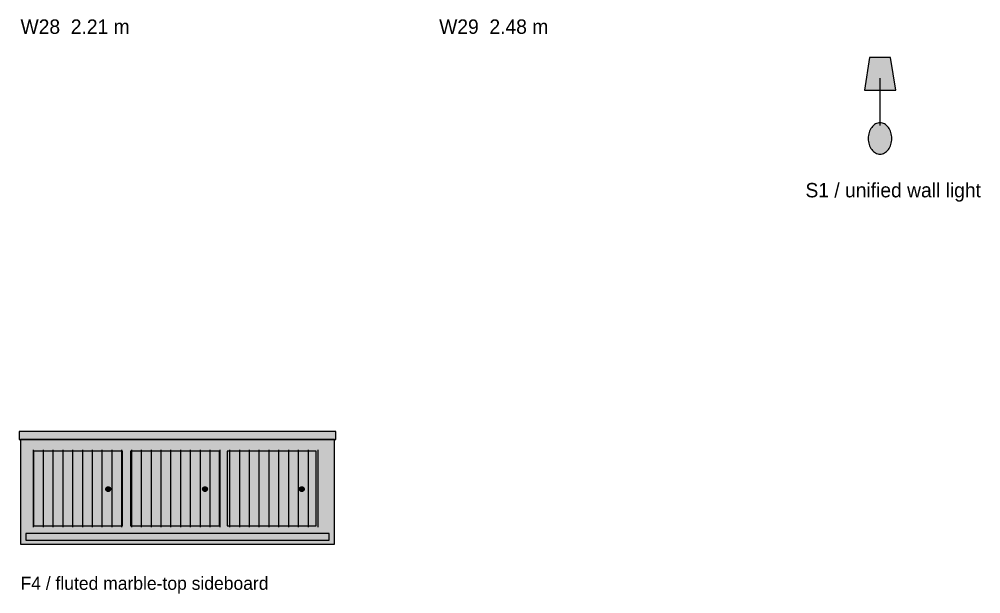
# Model space of a CAD drawing. Header units: metres. Extents: x 0 to 18.5, y -15.3 to 1.8.
# Drawn here: x 9.59 to 16.94, y -15.28 to -10.89 of the extents above; entities that cross this region are included whole.
import ezdxf

# ---------------------------------------------------------------- set-up
doc = ezdxf.new("R2010")
doc.units = ezdxf.units.M

# ---------------------------------------------------------------- blocks, each defined once
blk = doc.blocks.new('NC_N1_SCONCE_ELEV')
at = {"true_color": 0xf6f5ef}
h = blk.add_hatch(color=256, dxfattribs=at)
h.dxf.hatch_style = 1
h.paths.add_polyline_path([(0.05, 0.57), (0.29, 0.57), (0.25, 0.82), (0.09, 0.82)])
h = blk.add_hatch(color=256, dxfattribs=at)
h.dxf.hatch_style = 1
h.paths.add_polyline_path([(0.26, 0.2), (0.2596, 0.2118), (0.2583, 0.2234), (0.2561, 0.2348), (0.2531, 0.2459), (0.2494, 0.2566), (0.2448, 0.2667), (0.2396, 0.2761), (0.2336, 0.2849), (0.2271, 0.2928), (0.22, 0.2998), (0.2124, 0.3058), (0.2044, 0.3109), (0.1961, 0.3148), (0.1876, 0.3177), (0.1788, 0.3194), (0.17, 0.32), (0.1612, 0.3194), (0.1524, 0.3177), (0.1439, 0.3148), (0.1356, 0.3109), (0.1276, 0.3058), (0.12, 0.2998), (0.1129, 0.2928), (0.1064, 0.2849), (0.1004, 0.2761), (0.0952, 0.2667), (0.0906, 0.2566), (0.0869, 0.2459), (0.0839, 0.2348), (0.0817, 0.2234), (0.0804, 0.2118), (0.08, 0.2), (0.0804, 0.1882), (0.0817, 0.1766), (0.0839, 0.1652), (0.0869, 0.1541), (0.0906, 0.1434), (0.0952, 0.1333), (0.1004, 0.1239), (0.1064, 0.1151), (0.1129, 0.1072), (0.12, 0.1002), (0.1276, 0.0942), (0.1356, 0.0891), (0.1439, 0.0852), (0.1524, 0.0823), (0.1612, 0.0806), (0.17, 0.08), (0.1788, 0.0806), (0.1876, 0.0823), (0.1961, 0.0852), (0.2044, 0.0891), (0.2124, 0.0942), (0.22, 0.1002), (0.2271, 0.1072), (0.2336, 0.1151), (0.2396, 0.1239), (0.2448, 0.1333), (0.2494, 0.1434), (0.2531, 0.1541), (0.2561, 0.1652), (0.2583, 0.1766), (0.2596, 0.1882)])
at = {"color": 0, "linetype": 'CONTINUOUS', "lineweight": -2, "true_color": 0xa38246}
for points in [[(0.05, 0.57), (0.29, 0.57), (0.25, 0.82), (0.09, 0.82)], [(0.26, 0.2), (0.2596, 0.2118), (0.2583, 0.2234), (0.2561, 0.2348), (0.2531, 0.2459), (0.2494, 0.2566), (0.2448, 0.2667), (0.2396, 0.2761), (0.2336, 0.2849), (0.2271, 0.2928), (0.22, 0.2998), (0.2124, 0.3058), (0.2044, 0.3109), (0.1961, 0.3148), (0.1876, 0.3177), (0.1788, 0.3194), (0.17, 0.32), (0.1612, 0.3194), (0.1524, 0.3177), (0.1439, 0.3148), (0.1356, 0.3109), (0.1276, 0.3058), (0.12, 0.2998), (0.1129, 0.2928), (0.1064, 0.2849), (0.1004, 0.2761), (0.0952, 0.2667), (0.0906, 0.2566), (0.0869, 0.2459), (0.0839, 0.2348), (0.0817, 0.2234), (0.0804, 0.2118), (0.08, 0.2), (0.0804, 0.1882), (0.0817, 0.1766), (0.0839, 0.1652), (0.0869, 0.1541), (0.0906, 0.1434), (0.0952, 0.1333), (0.1004, 0.1239), (0.1064, 0.1151), (0.1129, 0.1072), (0.12, 0.1002), (0.1276, 0.0942), (0.1356, 0.0891), (0.1439, 0.0852), (0.1524, 0.0823), (0.1612, 0.0806), (0.17, 0.08), (0.1788, 0.0806), (0.1876, 0.0823), (0.1961, 0.0852), (0.2044, 0.0891), (0.2124, 0.0942), (0.22, 0.1002), (0.2271, 0.1072), (0.2336, 0.1151), (0.2396, 0.1239), (0.2448, 0.1333), (0.2494, 0.1434), (0.2531, 0.1541), (0.2561, 0.1652), (0.2583, 0.1766), (0.2596, 0.1882)]]:
    blk.add_lwpolyline(points, close=True, dxfattribs=at)
blk.add_lwpolyline([(0.17, 0.3), (0.17, 0.66)], dxfattribs=at)
blk = doc.blocks.new('NC_N1_SIDEBOARD_ELEV')
at = {"true_color": 0xf6f5ef}
h = blk.add_hatch(color=256, dxfattribs=at)
h.dxf.hatch_style = 1
h.paths.add_polyline_path([(2.41, 0.9), (2.41, 0.96), (-0.01, 0.96), (-0.01, 0.9)])
h = blk.add_hatch(color=256, dxfattribs=at)
h.dxf.hatch_style = 1
h.paths.add_polyline_path([(2.4, 0.1), (2.4, 0.9), (0, 0.9), (0, 0.1)])
at = {"true_color": 0xa38246}
h = blk.add_hatch(color=256, dxfattribs=at)
h.dxf.hatch_style = 1
h.paths.add_polyline_path([(0.688, 0.52), (0.6879, 0.5182), (0.6877, 0.5165), (0.6872, 0.5148), (0.6866, 0.5131), (0.6859, 0.5115), (0.685, 0.51), (0.6839, 0.5086), (0.6827, 0.5073), (0.6814, 0.5061), (0.68, 0.505), (0.6785, 0.5041), (0.6769, 0.5034), (0.6752, 0.5028), (0.6735, 0.5023), (0.6718, 0.5021), (0.67, 0.502), (0.6682, 0.5021), (0.6665, 0.5023), (0.6648, 0.5028), (0.6631, 0.5034), (0.6615, 0.5041), (0.66, 0.505), (0.6586, 0.5061), (0.6573, 0.5073), (0.6561, 0.5086), (0.655, 0.51), (0.6541, 0.5115), (0.6534, 0.5131), (0.6528, 0.5148), (0.6523, 0.5165), (0.6521, 0.5182), (0.652, 0.52), (0.6521, 0.5218), (0.6523, 0.5235), (0.6528, 0.5252), (0.6534, 0.5269), (0.6541, 0.5285), (0.655, 0.53), (0.6561, 0.5314), (0.6573, 0.5327), (0.6586, 0.5339), (0.66, 0.535), (0.6615, 0.5359), (0.6631, 0.5366), (0.6648, 0.5372), (0.6665, 0.5377), (0.6682, 0.5379), (0.67, 0.538), (0.6718, 0.5379), (0.6735, 0.5377), (0.6752, 0.5372), (0.6769, 0.5366), (0.6785, 0.5359), (0.68, 0.535), (0.6814, 0.5339), (0.6827, 0.5327), (0.6839, 0.5314), (0.685, 0.53), (0.6859, 0.5285), (0.6866, 0.5269), (0.6872, 0.5252), (0.6877, 0.5235), (0.6879, 0.5218)])
h = blk.add_hatch(color=256, dxfattribs=at)
h.dxf.hatch_style = 1
h.paths.add_polyline_path([(1.428, 0.52), (1.4279, 0.5182), (1.4277, 0.5165), (1.4272, 0.5148), (1.4266, 0.5131), (1.4259, 0.5115), (1.425, 0.51), (1.4239, 0.5086), (1.4227, 0.5073), (1.4214, 0.5061), (1.42, 0.505), (1.4185, 0.5041), (1.4169, 0.5034), (1.4152, 0.5028), (1.4135, 0.5023), (1.4118, 0.5021), (1.41, 0.502), (1.4082, 0.5021), (1.4065, 0.5023), (1.4048, 0.5028), (1.4031, 0.5034), (1.4015, 0.5041), (1.4, 0.505), (1.3986, 0.5061), (1.3973, 0.5073), (1.3961, 0.5086), (1.395, 0.51), (1.3941, 0.5115), (1.3934, 0.5131), (1.3928, 0.5148), (1.3923, 0.5165), (1.3921, 0.5182), (1.392, 0.52), (1.3921, 0.5218), (1.3923, 0.5235), (1.3928, 0.5252), (1.3934, 0.5269), (1.3941, 0.5285), (1.395, 0.53), (1.3961, 0.5314), (1.3973, 0.5327), (1.3986, 0.5339), (1.4, 0.535), (1.4015, 0.5359), (1.4031, 0.5366), (1.4048, 0.5372), (1.4065, 0.5377), (1.4082, 0.5379), (1.41, 0.538), (1.4118, 0.5379), (1.4135, 0.5377), (1.4152, 0.5372), (1.4169, 0.5366), (1.4185, 0.5359), (1.42, 0.535), (1.4214, 0.5339), (1.4227, 0.5327), (1.4239, 0.5314), (1.425, 0.53), (1.4259, 0.5285), (1.4266, 0.5269), (1.4272, 0.5252), (1.4277, 0.5235), (1.4279, 0.5218)])
h = blk.add_hatch(color=256, dxfattribs=at)
h.dxf.hatch_style = 1
h.paths.add_polyline_path([(2.168, 0.52), (2.1679, 0.5182), (2.1677, 0.5165), (2.1672, 0.5148), (2.1666, 0.5131), (2.1659, 0.5115), (2.165, 0.51), (2.1639, 0.5086), (2.1627, 0.5073), (2.1614, 0.5061), (2.16, 0.505), (2.1585, 0.5041), (2.1569, 0.5034), (2.1552, 0.5028), (2.1535, 0.5023), (2.1518, 0.5021), (2.15, 0.502), (2.1482, 0.5021), (2.1465, 0.5023), (2.1448, 0.5028), (2.1431, 0.5034), (2.1415, 0.5041), (2.14, 0.505), (2.1386, 0.5061), (2.1373, 0.5073), (2.1361, 0.5086), (2.135, 0.51), (2.1341, 0.5115), (2.1334, 0.5131), (2.1328, 0.5148), (2.1323, 0.5165), (2.1321, 0.5182), (2.132, 0.52), (2.1321, 0.5218), (2.1323, 0.5235), (2.1328, 0.5252), (2.1334, 0.5269), (2.1341, 0.5285), (2.135, 0.53), (2.1361, 0.5314), (2.1373, 0.5327), (2.1386, 0.5339), (2.14, 0.535), (2.1415, 0.5359), (2.1431, 0.5366), (2.1448, 0.5372), (2.1465, 0.5377), (2.1482, 0.5379), (2.15, 0.538), (2.1518, 0.5379), (2.1535, 0.5377), (2.1552, 0.5372), (2.1569, 0.5366), (2.1585, 0.5359), (2.16, 0.535), (2.1614, 0.5339), (2.1627, 0.5327), (2.1639, 0.5314), (2.165, 0.53), (2.1659, 0.5285), (2.1666, 0.5269), (2.1672, 0.5252), (2.1677, 0.5235), (2.1679, 0.5218)])
at = {"color": 0, "linetype": 'CONTINUOUS', "lineweight": -2, "true_color": 0xa38246}
for points in [[(2.41, 0.9), (2.41, 0.96), (-0.01, 0.96), (-0.01, 0.9)], [(2.4, 0.1), (2.4, 0.9), (0, 0.9), (0, 0.1)], [(0.78, 0.24), (0.78, 0.81), (0.1, 0.81), (0.1, 0.24)], [(1.52, 0.24), (1.52, 0.81), (0.84, 0.81), (0.84, 0.24)], [(2.26, 0.24), (2.26, 0.81), (1.58, 0.81), (1.58, 0.24)], [(2.36, 0.13), (2.36, 0.18), (0.04, 0.18), (0.04, 0.13)]]:
    blk.add_lwpolyline(points, close=True, dxfattribs=at)
for points in [[(0.1, 0.23), (0.1, 0.82)], [(0.175, 0.23), (0.175, 0.82)], [(0.25, 0.23), (0.25, 0.82)], [(0.325, 0.23), (0.325, 0.82)], [(0.4, 0.23), (0.4, 0.82)], [(0.475, 0.23), (0.475, 0.82)], [(0.55, 0.23), (0.55, 0.82)], [(0.625, 0.23), (0.625, 0.82)], [(0.7, 0.23), (0.7, 0.82)], [(0.775, 0.23), (0.775, 0.82)], [(0.85, 0.23), (0.85, 0.82)], [(0.925, 0.23), (0.925, 0.82)], [(1, 0.23), (1, 0.82)], [(1.075, 0.23), (1.075, 0.82)], [(1.15, 0.23), (1.15, 0.82)], [(1.225, 0.23), (1.225, 0.82)], [(1.3, 0.23), (1.3, 0.82)], [(1.375, 0.23), (1.375, 0.82)], [(1.45, 0.23), (1.45, 0.82)], [(1.525, 0.23), (1.525, 0.82)], [(1.6, 0.23), (1.6, 0.82)], [(1.675, 0.23), (1.675, 0.82)], [(1.75, 0.23), (1.75, 0.82)], [(1.825, 0.23), (1.825, 0.82)], [(1.9, 0.23), (1.9, 0.82)], [(1.975, 0.23), (1.975, 0.82)], [(2.05, 0.23), (2.05, 0.82)], [(2.125, 0.23), (2.125, 0.82)], [(2.2, 0.23), (2.2, 0.82)], [(2.275, 0.23), (2.275, 0.82)]]:
    blk.add_lwpolyline(points, dxfattribs=at)
at = {"color": 0, "linetype": 'CONTINUOUS', "lineweight": -2}
for points in [[(0.688, 0.52), (0.6879, 0.5182), (0.6877, 0.5165), (0.6872, 0.5148), (0.6866, 0.5131), (0.6859, 0.5115), (0.685, 0.51), (0.6839, 0.5086), (0.6827, 0.5073), (0.6814, 0.5061), (0.68, 0.505), (0.6785, 0.5041), (0.6769, 0.5034), (0.6752, 0.5028), (0.6735, 0.5023), (0.6718, 0.5021), (0.67, 0.502), (0.6682, 0.5021), (0.6665, 0.5023), (0.6648, 0.5028), (0.6631, 0.5034), (0.6615, 0.5041), (0.66, 0.505), (0.6586, 0.5061), (0.6573, 0.5073), (0.6561, 0.5086), (0.655, 0.51), (0.6541, 0.5115), (0.6534, 0.5131), (0.6528, 0.5148), (0.6523, 0.5165), (0.6521, 0.5182), (0.652, 0.52), (0.6521, 0.5218), (0.6523, 0.5235), (0.6528, 0.5252), (0.6534, 0.5269), (0.6541, 0.5285), (0.655, 0.53), (0.6561, 0.5314), (0.6573, 0.5327), (0.6586, 0.5339), (0.66, 0.535), (0.6615, 0.5359), (0.6631, 0.5366), (0.6648, 0.5372), (0.6665, 0.5377), (0.6682, 0.5379), (0.67, 0.538), (0.6718, 0.5379), (0.6735, 0.5377), (0.6752, 0.5372), (0.6769, 0.5366), (0.6785, 0.5359), (0.68, 0.535), (0.6814, 0.5339), (0.6827, 0.5327), (0.6839, 0.5314), (0.685, 0.53), (0.6859, 0.5285), (0.6866, 0.5269), (0.6872, 0.5252), (0.6877, 0.5235), (0.6879, 0.5218)], [(1.428, 0.52), (1.4279, 0.5182), (1.4277, 0.5165), (1.4272, 0.5148), (1.4266, 0.5131), (1.4259, 0.5115), (1.425, 0.51), (1.4239, 0.5086), (1.4227, 0.5073), (1.4214, 0.5061), (1.42, 0.505), (1.4185, 0.5041), (1.4169, 0.5034), (1.4152, 0.5028), (1.4135, 0.5023), (1.4118, 0.5021), (1.41, 0.502), (1.4082, 0.5021), (1.4065, 0.5023), (1.4048, 0.5028), (1.4031, 0.5034), (1.4015, 0.5041), (1.4, 0.505), (1.3986, 0.5061), (1.3973, 0.5073), (1.3961, 0.5086), (1.395, 0.51), (1.3941, 0.5115), (1.3934, 0.5131), (1.3928, 0.5148), (1.3923, 0.5165), (1.3921, 0.5182), (1.392, 0.52), (1.3921, 0.5218), (1.3923, 0.5235), (1.3928, 0.5252), (1.3934, 0.5269), (1.3941, 0.5285), (1.395, 0.53), (1.3961, 0.5314), (1.3973, 0.5327), (1.3986, 0.5339), (1.4, 0.535), (1.4015, 0.5359), (1.4031, 0.5366), (1.4048, 0.5372), (1.4065, 0.5377), (1.4082, 0.5379), (1.41, 0.538), (1.4118, 0.5379), (1.4135, 0.5377), (1.4152, 0.5372), (1.4169, 0.5366), (1.4185, 0.5359), (1.42, 0.535), (1.4214, 0.5339), (1.4227, 0.5327), (1.4239, 0.5314), (1.425, 0.53), (1.4259, 0.5285), (1.4266, 0.5269), (1.4272, 0.5252), (1.4277, 0.5235), (1.4279, 0.5218)], [(2.168, 0.52), (2.1679, 0.5182), (2.1677, 0.5165), (2.1672, 0.5148), (2.1666, 0.5131), (2.1659, 0.5115), (2.165, 0.51), (2.1639, 0.5086), (2.1627, 0.5073), (2.1614, 0.5061), (2.16, 0.505), (2.1585, 0.5041), (2.1569, 0.5034), (2.1552, 0.5028), (2.1535, 0.5023), (2.1518, 0.5021), (2.15, 0.502), (2.1482, 0.5021), (2.1465, 0.5023), (2.1448, 0.5028), (2.1431, 0.5034), (2.1415, 0.5041), (2.14, 0.505), (2.1386, 0.5061), (2.1373, 0.5073), (2.1361, 0.5086), (2.135, 0.51), (2.1341, 0.5115), (2.1334, 0.5131), (2.1328, 0.5148), (2.1323, 0.5165), (2.1321, 0.5182), (2.132, 0.52), (2.1321, 0.5218), (2.1323, 0.5235), (2.1328, 0.5252), (2.1334, 0.5269), (2.1341, 0.5285), (2.135, 0.53), (2.1361, 0.5314), (2.1373, 0.5327), (2.1386, 0.5339), (2.14, 0.535), (2.1415, 0.5359), (2.1431, 0.5366), (2.1448, 0.5372), (2.1465, 0.5377), (2.1482, 0.5379), (2.15, 0.538), (2.1518, 0.5379), (2.1535, 0.5377), (2.1552, 0.5372), (2.1569, 0.5366), (2.1585, 0.5359), (2.16, 0.535), (2.1614, 0.5339), (2.1627, 0.5327), (2.1639, 0.5314), (2.165, 0.53), (2.1659, 0.5285), (2.1666, 0.5269), (2.1672, 0.5252), (2.1677, 0.5235), (2.1679, 0.5218)]]:
    blk.add_lwpolyline(points, close=True, dxfattribs=at)

msp = doc.modelspace()

# ---------------------------------------------------------------- block references
for name, p in [('NC_N1_SCONCE_ELEV', (16, -12)), ('NC_N1_SIDEBOARD_ELEV', (9.6, -15))]:
    msp.add_blockref(name, p)

# ---------------------------------------------------------------- texts
at = {"color": 0}
for s, height, p in [('W28  2.21 m', 0.11, (9.6, -11)), ('W29  2.48 m', 0.11, (12.8, -11)), ('S1 / unified wall light', 0.11, (15.6, -12.25)), ('F4 / fluted marble-top sideboard', 0.1, (9.6, -15.25))]:
    msp.add_text(s, height=height, dxfattribs=at).set_placement(p)

doc.saveas('drawing.dxf')
